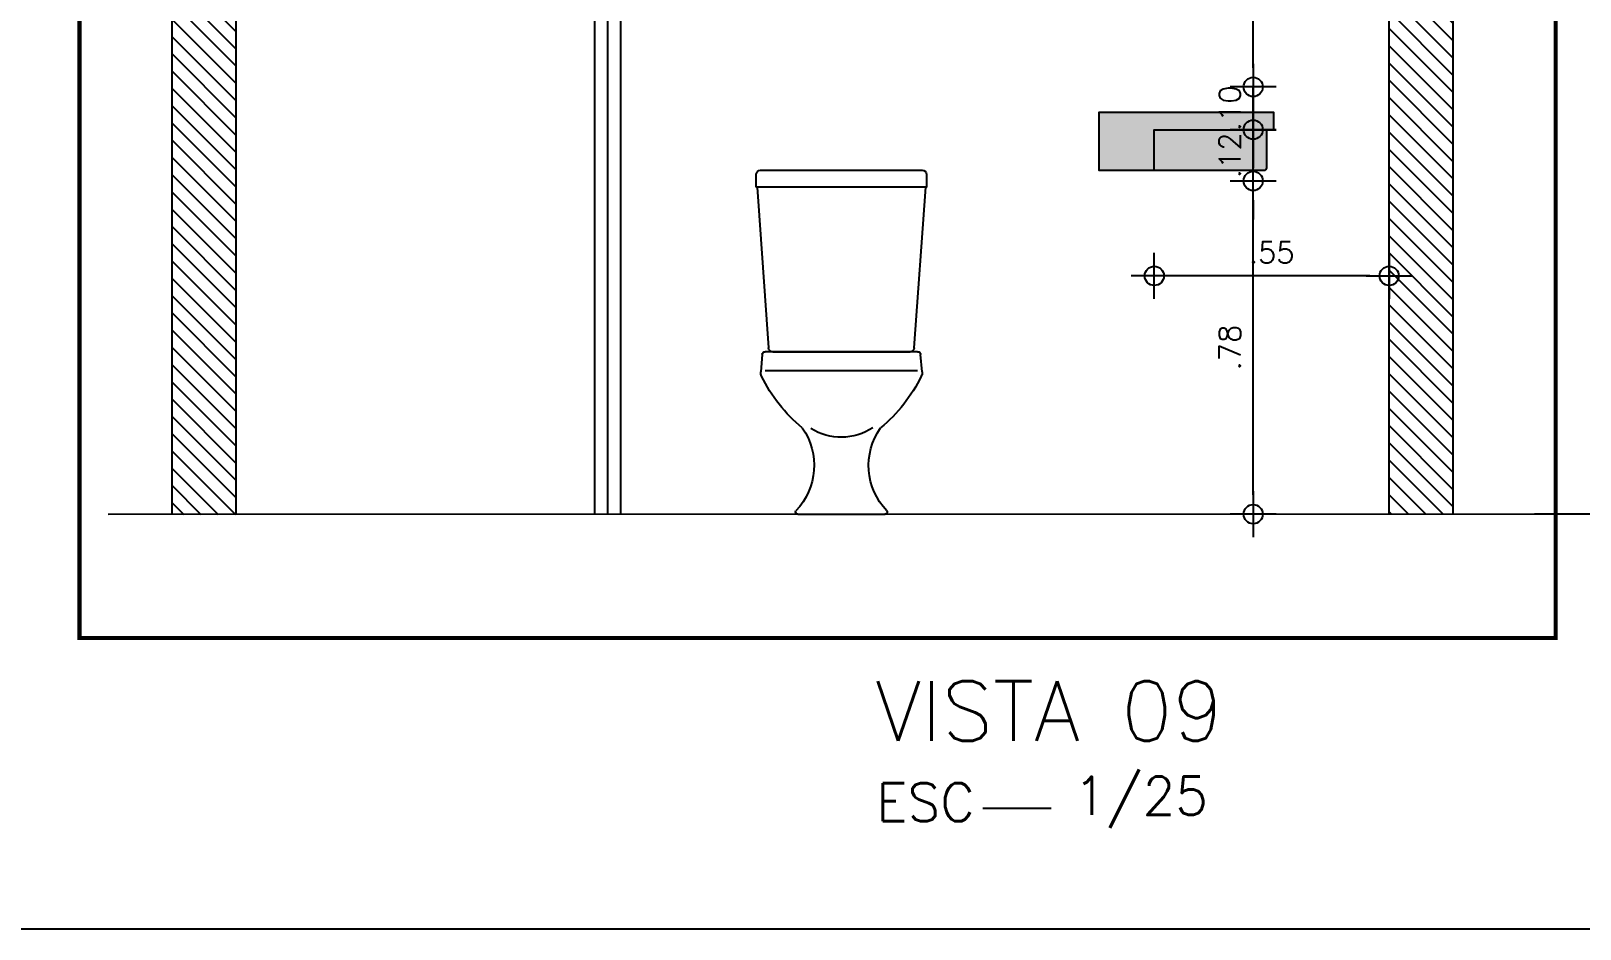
# Model space of a CAD drawing. Header units: millimetres. Extents: x 2182 to 2335, y 1488 to 1614.
# Drawn here: x 2294.888 to 2298.516, y 1508.75 to 1510.852 of the extents above; entities that cross this region are included whole.
import ezdxf

# ---------------------------------------------------------------- set-up
doc = ezdxf.new("R2010")
doc.units = ezdxf.units.MM
doc.linetypes.add('DIVIDE', pattern=[1.25, 0.5, -0.25, 0, -0.25, 0, -0.25])
for name, color, linetype in [('AI-Equip san', 1, 'Continuous'), ('COTA', 250, 'Continuous'), ('Hachura', 8, 'Continuous'), ('LAYOUT', 7, 'Continuous'), ('PAREDE', 7, 'Continuous'), ('Prancha', 6, 'Continuous'), ('TEXTO', 7, 'Continuous')]:
    doc.layers.add(name, color=color, linetype=linetype)
doc.layers.add('AI-Hatch equip san', color=255, linetype='Continuous', lineweight=0)
doc.styles.add('NORMAL', font='romans.shx')
doc.styles.add('ROMANS', font='romans')
doc.dimstyles.new('D25', dxfattribs={"dimtxt": 0.05, "dimasz": 0.045, "dimexe": 0.18, "dimexo": 0.0625, "dimgap": 0.03, "dimtad": 1, "dimzin": 4, "dimdsep": 46, "dimtxsty": 'NORMAL', "dimblk1": 'DOT1', "dimblk2": 'DOT1', "dimsah": 1, "dimcen": 0.045, "dimse1": 1, "dimse2": 1, "dimclrd": 256, "dimclre": 256, "dimclrt": 7, "dimaunit": 1, "dimadec": 0, "dimazin": 0, "dimtfac": 1, "dimtix": 1, "dimtmove": 2, "dimatfit": 3, "dimldrblk": 'SMALL', "dimfxl": 1, "dimtvp": 1.75, "dimtolj": 1, "dimtzin": 0, "dimarcsym": 0})

# ---------------------------------------------------------------- blocks, each defined once
blk = doc.blocks.new('CUBA DE SEMI ENCAIXE DECA - L830 - LATERAL')
at = {"layer": 'AI-Hatch equip san'}
h = blk.add_hatch(color=256, dxfattribs=at)
h.paths.add_polyline_path([(-0.2634, 0), (-0.2634, -0.0891, 0.410365), (-0.2574, -0.095), (0, -0.095), (0, 0)])
h.paths.add_polyline_path([(0.13, 0.04), (-0.28, 0.04), (-0.28, 0), (-0.2646, 0), (0, 0), (0, -0.095), (0.13, -0.095)])
blk.add_lwpolyline([(-0.2646, 0), (-0.28, 0), (-0.28, 0.04), (0.13, 0.04), (0.13, -0.095), (0, -0.095)])
at = {"ltscale": 0.475}
blk.add_lwpolyline([(0, -0.095), (0, 0), (-0.2646, 0)], dxfattribs=at)
blk.add_lwpolyline([(0, -0.095), (-0.2574, -0.095, -0.410365), (-0.2634, -0.0891), (-0.2634, 0)], format="xyb")
at = {"ltscale": 0.000600072}
blk.add_lwpolyline([(0.1196, -0.095), (0.1196, -0.0951)], dxfattribs=at)
blk = doc.blocks.new('ASPEN CP FT')
at = {"layer": 'LAYOUT'}
for p, q in [((0.1895, 0.805), (-0.1895, 0.805)), ((-0.1995, 0.795), (-0.1995, 0.767)), ((-0.1975, 0.765), (0.1975, 0.765)), ((-0.1707, 0.3893), (-0.1975, 0.765)), ((0.1975, 0.765), (0.1707, 0.3893)), ((0.1995, 0.767), (0.1995, 0.795)), ((0.1607, 0.38), (-0.1607, 0.38)), ((-0.1786, 0.3351), (0.1786, 0.3351))]:
    blk.add_line(p, q, dxfattribs=at)
at = {"layer": 'LAYOUT', "color": 2}
for p, q in [((-0.189, 0.333), (-0.1855, 0.3736)), ((-0.1786, 0.38), (0.1786, 0.38)), ((-0.1786, 0.38), (0.1786, 0.38)), ((0.1855, 0.3736), (0.189, 0.333)), ((0.1024, 0), (-0.1024, 0))]:
    blk.add_line(p, q, dxfattribs=at)
at = {"layer": 'LAYOUT'}
for centre, radius, start, end in [((-0.1895, 0.795), 0.01, 90, 180), ((0.1895, 0.795), 0.01, 0, 90), ((-0.1975, 0.767), 0.002, 180, 270), ((0.1975, 0.767), 0.002, 270, 0), ((-0.1607, 0.39), 0.01, 184.0856, 270), ((0.1607, 0.39), 0.01, 270, 355.9144), ((0.0005, 0.3127), 0.1329, 236.1693, 302.4594)]:
    blk.add_arc(centre, radius, start, end, dxfattribs=at)
at = {"layer": 'LAYOUT', "color": 2}
for centre, radius, start, end in [((-0.1786, 0.373), 0.007, 90, 175.1355), ((0.1786, 0.373), 0.007, 4.8645, 90), ((-0.1721, 0.3312), 0.017, 173.8456, 208.7743), ((0.1708, 0.3314), 0.0183, 332.5156, 4.8645), ((0.1334, 0.477), 0.3555, 205.6786, 230.7379), ((-0.1334, 0.477), 0.3555, 309.2621, 334.3214), ((-0.2168, 0.1139), 0.153, 316.1385, 35.0779), ((0.2168, 0.1139), 0.153, 144.9213, 223.8623), ((-0.1024, 0.005), 0.005, 144.4623, 270), ((0.1024, 0.005), 0.005, 270, 35.5377)]:
    blk.add_arc(centre, radius, start, end, dxfattribs=at)
blk = doc.blocks.new('DOT1')
for p, q in [((0, 1.2), (0, -1.2)), ((-1.2, 0), (1.2, 0))]:
    blk.add_line(p, q)
blk.add_circle((0, 0), 0.5)
blk = doc.blocks.new('*D851')
at = {"layer": 'COTA', "linetype": 'Continuous', "lineweight": -2, "transparency": 16777216}
blk.add_line((2297.7508, 1509.7659), (2297.7508, 1510.4559), dxfattribs=at)
at = {"layer": 'Defpoints', "color": 0, "linetype": 'Continuous', "transparency": 16777216}
for p in [(2297.7508, 1510.5009), (2298.0692, 1510.5009), (2298.0692, 1509.7209)]:
    blk.add_point(p, dxfattribs=at)
at = {"layer": 'COTA', "linetype": 'Continuous', "lineweight": -2, "transparency": 16777216, "xscale": 0.045, "yscale": 0.045, "zscale": 0.045}
for p, rotation in [((2297.7508, 1510.5009), 90), ((2297.7508, 1509.7209), 270)]:
    blk.add_blockref('DOT1', p, dxfattribs=dict(at, rotation=rotation))
at = {"layer": 'COTA', "color": 7, "linetype": 'Continuous', "transparency": 16777216, "insert": (2297.6958, 1510.1109), "char_height": 0.05, "attachment_point": 5, "rotation": 90, "style": 'NORMAL'}
blk.add_mtext('\\A1;.78', dxfattribs=at)
blk = doc.blocks.new('_Small')
at = {"color": 0, "linetype": 'ByBlock', "lineweight": -2}
blk.add_circle((0, 0), 0.25, dxfattribs=at)
blk = doc.blocks.new('*D852')
at = {"layer": 'COTA', "linetype": 'Continuous', "lineweight": -2, "transparency": 16777216}
for p, q in [((2297.7508, 1510.6659), (2297.7508, 1510.7109)), ((2297.7508, 1510.5009), (2297.7508, 1510.6209)), ((2297.7508, 1510.4559), (2297.7508, 1510.4109))]:
    blk.add_line(p, q, dxfattribs=at)
at = {"layer": 'Defpoints', "color": 0, "linetype": 'Continuous', "transparency": 16777216}
for p in [(2297.7508, 1510.6209), (2298.0692, 1510.6209), (2298.0692, 1510.5009)]:
    blk.add_point(p, dxfattribs=at)
at = {"layer": 'COTA', "linetype": 'Continuous', "lineweight": -2, "transparency": 16777216, "xscale": 0.045, "yscale": 0.045, "zscale": 0.045}
for p, rotation in [((2297.7508, 1510.6209), 270), ((2297.7508, 1510.5009), 90)]:
    blk.add_blockref('DOT1', p, dxfattribs=dict(at, rotation=rotation))
at = {"layer": 'COTA', "color": 7, "linetype": 'Continuous', "transparency": 16777216, "insert": (2297.6958, 1510.5609), "char_height": 0.05, "attachment_point": 5, "rotation": 90, "style": 'NORMAL'}
blk.add_mtext('\\A1;.12', dxfattribs=at)
blk = doc.blocks.new('*D853')
at = {"layer": 'COTA', "linetype": 'Continuous', "lineweight": -2, "transparency": 16777216}
for p, q in [((2297.7508, 1510.7659), (2297.7508, 1510.8109)), ((2297.7508, 1510.6209), (2297.7508, 1510.7209)), ((2297.7508, 1510.5759), (2297.7508, 1510.5309))]:
    blk.add_line(p, q, dxfattribs=at)
at = {"layer": 'Defpoints', "color": 0, "linetype": 'Continuous', "transparency": 16777216}
for p in [(2297.7508, 1510.7209), (2298.0692, 1510.7209), (2298.0692, 1510.6209)]:
    blk.add_point(p, dxfattribs=at)
at = {"layer": 'COTA', "linetype": 'Continuous', "lineweight": -2, "transparency": 16777216, "xscale": 0.045, "yscale": 0.045, "zscale": 0.045}
for p, rotation in [((2297.7508, 1510.7209), 270), ((2297.7508, 1510.6209), 90)]:
    blk.add_blockref('DOT1', p, dxfattribs=dict(at, rotation=rotation))
at = {"layer": 'COTA', "color": 7, "linetype": 'Continuous', "transparency": 16777216, "insert": (2297.6958, 1510.6709), "char_height": 0.05, "attachment_point": 5, "rotation": 90, "style": 'NORMAL'}
blk.add_mtext('\\A1;.10', dxfattribs=at)
blk = doc.blocks.new('*D854')
at = {"layer": 'COTA', "linetype": 'Continuous', "lineweight": -2, "transparency": 16777216}
blk.add_line((2297.7508, 1510.7659), (2297.7508, 1512.0959), dxfattribs=at)
at = {"layer": 'Defpoints', "color": 0, "linetype": 'Continuous', "transparency": 16777216}
for p in [(2297.7508, 1512.1409), (2298.0392, 1512.1409), (2298.0692, 1510.7209)]:
    blk.add_point(p, dxfattribs=at)
at = {"layer": 'COTA', "linetype": 'Continuous', "lineweight": -2, "transparency": 16777216, "xscale": 0.045, "yscale": 0.045, "zscale": 0.045}
for p, rotation in [((2297.7508, 1512.1409), 90), ((2297.7508, 1510.7209), 270)]:
    blk.add_blockref('DOT1', p, dxfattribs=dict(at, rotation=rotation))
at = {"layer": 'COTA', "color": 7, "linetype": 'Continuous', "transparency": 16777216, "insert": (2297.6958, 1511.4309), "char_height": 0.05, "attachment_point": 5, "rotation": 90, "style": 'NORMAL'}
blk.add_mtext('\\A1;1.42', dxfattribs=at)
blk = doc.blocks.new('*D855')
at = {"layer": 'COTA', "linetype": 'Continuous', "lineweight": -2, "transparency": 16777216}
blk.add_line((2298.0242, 1510.2786), (2297.5642, 1510.2786), dxfattribs=at)
at = {"layer": 'Defpoints', "color": 0, "linetype": 'Continuous', "transparency": 16777216}
for p in [(2297.5192, 1510.5008), (2298.0692, 1510.5009), (2297.5192, 1510.2786)]:
    blk.add_point(p, dxfattribs=at)
at = {"layer": 'COTA', "linetype": 'Continuous', "lineweight": -2, "transparency": 16777216, "xscale": 0.045, "yscale": 0.045, "zscale": 0.045, "rotation": 180}
blk.add_blockref('DOT1', (2297.5192, 1510.2786), dxfattribs=at)
at = {"layer": 'COTA', "linetype": 'Continuous', "lineweight": -2, "transparency": 16777216, "xscale": 0.045, "yscale": 0.045, "zscale": 0.045}
blk.add_blockref('DOT1', (2298.0692, 1510.2786), dxfattribs=at)
at = {"layer": 'COTA', "color": 7, "linetype": 'Continuous', "transparency": 16777216, "insert": (2297.7942, 1510.3336), "char_height": 0.05, "attachment_point": 5, "style": 'NORMAL'}
blk.add_mtext('\\A1;.55', dxfattribs=at)

msp = doc.modelspace()

# ---------------------------------------------------------------- hatches: boundary and pattern name
at = {"layer": 'Hachura'}
h = msp.add_hatch(dxfattribs=at)
h.set_pattern_fill('ANSI31', color=256, scale=0.009, angle=-90)
h.set_pattern_definition([(315, (-28.393994, -3.880483), (0.02020557627, 0.02020557627), [])])
h.paths.add_polyline_path([(2295.3692, 1512.5404), (2298.0692, 1512.5409), (2298.0692, 1509.7209), (2298.2192, 1509.7209), (2298.2192, 1512.5409), (2298.4592, 1512.541), (2298.4592, 1512.691), (2298.2192, 1512.6909), (2298.2192, 1512.8409), (2298.0692, 1512.8409), (2298.0692, 1512.6909), (2295.3692, 1512.6904), (2295.3692, 1512.8404), (2295.2192, 1512.8404), (2295.2192, 1509.7204), (2295.3692, 1509.7204)])

# ---------------------------------------------------------------- linework, layer by layer
at = {"layer": 'LAYOUT'}
msp.add_line((2296.2092, 1509.7206), (2296.2092, 1511.6206), dxfattribs=at)
at = {"layer": 'LAYOUT', "color": 2}
for p, q in [((2296.2392, 1509.7206), (2296.2392, 1511.6206)), ((2296.2692, 1511.6206), (2296.2692, 1509.7206))]:
    msp.add_line(p, q, dxfattribs=at)
at = {"layer": 'PAREDE'}
for p, q in [((2295.2192, 1509.7204), (2295.2192, 1512.8404)), ((2295.3692, 1509.7204), (2295.3692, 1512.5404)), ((2298.0692, 1509.7209), (2298.0692, 1512.5409)), ((2298.2192, 1509.7209), (2298.2192, 1512.5409)), ((2298.4592, 1509.721), (2295.0692, 1509.7203)), ((2301.0399, 1509.721), (2298.4099, 1509.721))]:
    msp.add_line(p, q, dxfattribs=at)
at = {"layer": 'Prancha', "color": 7}
msp.add_line((2297.1174, 1509.0329), (2297.2773, 1509.0329), dxfattribs=at)
at = {"layer": 'Prancha', "color": 2}
msp.add_line((2307.6789, 1508.7499), (2291.2031, 1508.7499), dxfattribs=at)
at = {"layer": 'TEXTO', "color": 10, "linetype": 'DIVIDE', "const_width": 0.01}
msp.add_lwpolyline([(2298.4592, 1509.4311), (2295.0019, 1509.4311), (2295.0019, 1512.841), (2298.4592, 1512.841)], close=True, dxfattribs=at)

# ---------------------------------------------------------------- block references
at = {"layer": 'AI-Equip san', "xscale": -1}
msp.add_blockref('CUBA DE SEMI ENCAIXE DECA - L830 - LATERAL', (2297.5192, 1510.6208), dxfattribs=at)
at = {"layer": 'LAYOUT', "xscale": -1}
msp.add_blockref('ASPEN CP FT', (2296.7864, 1509.721), dxfattribs=at)

# ---------------------------------------------------------------- texts
at = {"layer": 'Prancha', "color": 2, "insert": (2296.8655, 1509.2603), "char_height": 0.14, "attachment_point": 4, "style": 'ROMANS'}
msp.add_mtext('VISTA 09', dxfattribs=at)
at = {"layer": 'Prancha', "color": 7, "char_height": 0.0896, "attachment_point": 4, "style": 'ROMANS'}
for s, insert in [('1/25', (2297.3303, 1509.0468)), ('ESC', (2296.8681, 1509.0468))]:
    msp.add_mtext(s, dxfattribs=dict(at, insert=insert))

# ---------------------------------------------------------------- dimensions: what is measured, and where the dimension line sits
at = {"layer": 'COTA', "color": 2, "linetype": 'Continuous'}
for base, p1, p2, picture, middle in [((2297.7508, 1512.1409), (2298.0692, 1510.7209), (2298.0392, 1512.1409), '*D854', (2297.6958, 1511.4309)), ((2297.7508, 1510.7209), (2298.0692, 1510.6209), (2298.0692, 1510.7209), '*D853', (2297.6958, 1510.6709)), ((2297.7508, 1510.6209), (2298.0692, 1510.5009), (2298.0692, 1510.6209), '*D852', (2297.6958, 1510.5609)), ((2297.7508, 1510.5009), (2298.0692, 1509.7209), (2298.0692, 1510.5009), '*D851', (2297.6958, 1510.1109))]:
    dim = msp.add_linear_dim(base=base, p1=p1, p2=p2, angle=90, dimstyle='D25', dxfattribs=at)
    dim.commit()
    dim.dimension.update_dxf_attribs({"geometry": picture, "text_midpoint": middle})
dim = msp.add_linear_dim(base=(2297.5192, 1510.2786), p1=(2298.0692, 1510.5009), p2=(2297.5192, 1510.5008), dimstyle='D25', dxfattribs=at)
dim.commit()
dim.dimension.update_dxf_attribs({"geometry": '*D855', "text_midpoint": (2297.7942, 1510.3336)})

doc.saveas('drawing.dxf')
